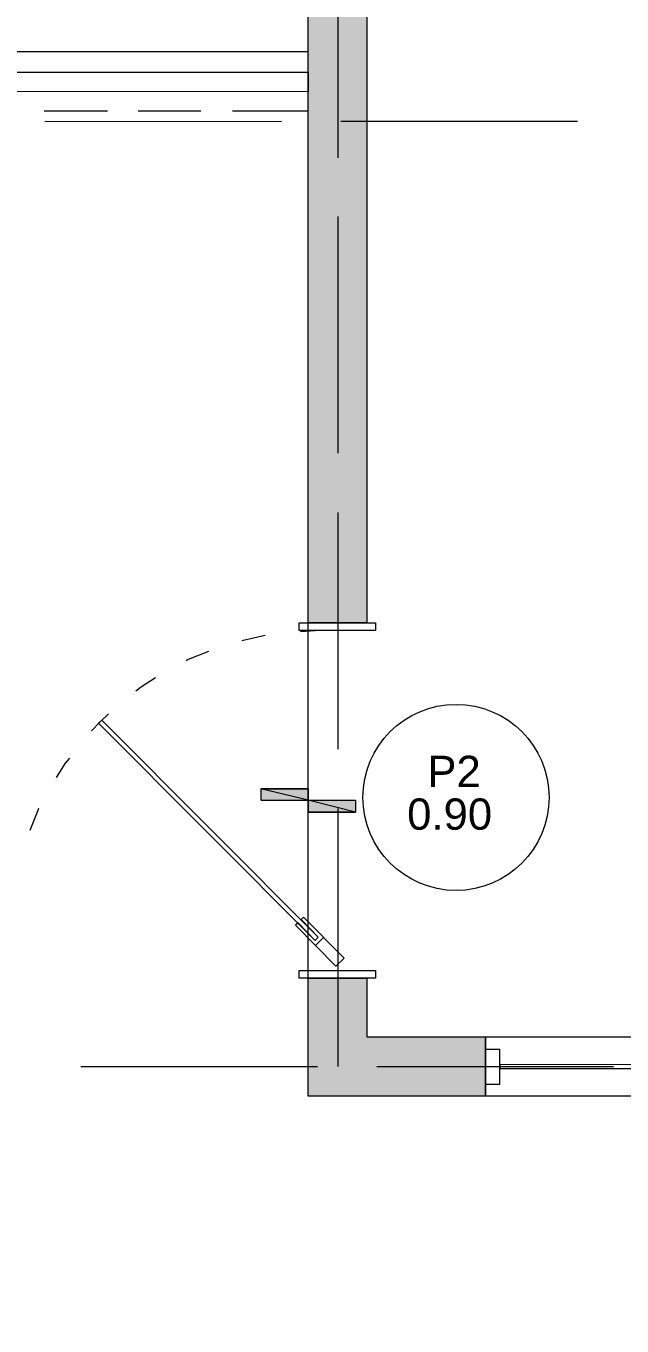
# Model space of a CAD drawing. Header units: metres. Extents: x 14 to 155, y 0 to 125.
# Drawn here: x 54.084 to 55.596, y 100.007 to 103.304 of the extents above; entities that cross this region are included whole.
import ezdxf

# ---------------------------------------------------------------- set-up
doc = ezdxf.new("R2010")
doc.units = ezdxf.units.M
doc.layers.add('PDF_Geometry', color=7, linetype='Continuous', true_color=0xc0c0c0)
doc.layers.add('PDF_Solid Fills', color=7, linetype='Continuous')
doc.layers.add('PDF_Text', color=255, linetype='Continuous')
doc.styles.add('PDF Arial', font='arial.ttf')

msp = doc.modelspace()

# ---------------------------------------------------------------- linework, layer by layer
at = {"layer": 'PDF_Geometry', "color": 0, "lineweight": 5}
for points in [[(54.9483, 104.6879), (54.9483, 104.1885), (58.946, 104.1887), (58.946, 104.0383), (54.9483, 104.0381), (54.9484, 101.7896), (54.7996, 101.7896), (54.7995, 104.6878)], [(54.9484, 100.8887), (54.9485, 100.7399), (55.2493, 100.7399), (55.2493, 100.5894), (54.7997, 100.5894), (54.7997, 100.8887)], [(55.2493, 100.7398), (57.2785, 100.7399), (57.2785, 100.5894), (55.2493, 100.5893)]]:
    msp.add_lwpolyline(points, close=True, dxfattribs=at)
at = {"layer": 'PDF_Geometry', "color": 0, "lineweight": 0}
for points in [[(54.8747, 103.5692), (54.8748, 102.9691)], [(54.2907, 103.0874), (54.1306, 103.0874)], [(54.5275, 103.0875), (54.3691, 103.0875)], [(54.7996, 103.0875), (54.6076, 103.0875)], [(54.1322, 103.0618), (54.7324, 103.0619)], [(54.8827, 103.0619), (55.4829, 103.0619)], [(54.8748, 102.8203), (54.8748, 102.2202)], [(54.8748, 102.0697), (54.8748, 101.4696)], [(54.6908, 101.7576), (54.6315, 101.7447)], [(54.83, 101.7704), (54.7804, 101.7672)], [(54.5468, 101.7176), (54.4956, 101.6968), (54.4908, 101.6936)], [(54.4123, 101.6504), (54.3771, 101.628), (54.3627, 101.6168)], [(54.2939, 101.5592), (54.2715, 101.5383), (54.2507, 101.5159)], [(54.1946, 101.4471), (54.1835, 101.4343), (54.1611, 101.3975)], [(54.1163, 101.3191), (54.1147, 101.3143), (54.0939, 101.2631)], [(54.8748, 101.3191), (54.8749, 100.6645)], [(54.8188, 100.9718), (54.8396, 100.9926)], [(54.2235, 100.6646), (54.8236, 100.6646)], [(54.9741, 100.6646), (55.5742, 100.6646)]]:
    msp.add_lwpolyline(points, dxfattribs=at)
at = {"layer": 'PDF_Geometry', "color": 0, "lineweight": 5}
for points in [[(54.7996, 103.2379), (52.0438, 103.2378), (52.044, 96.9869), (58.1734, 96.9871), (58.1733, 98.9875)], [(54.7997, 100.8887), (54.7996, 101.7896)]]:
    msp.add_lwpolyline(points, dxfattribs=at)
at = {"layer": 'PDF_Geometry', "color": 0, "lineweight": 0}
for points in [[(52.1941, 103.1867), (54.7995, 103.1868), (54.7995, 103.1372), (52.1942, 103.1371)], [(54.7772, 101.7896), (54.9708, 101.7896), (54.9708, 101.7704), (54.7772, 101.7704)], [(54.2763, 101.5431), (54.8253, 100.9926), (54.8173, 100.9847), (54.2683, 101.5352)], [(54.6795, 101.3399), (54.7996, 101.3399), (54.6795, 101.3687)], [(54.7996, 101.3399), (54.6795, 101.3687), (54.7995, 101.3687)], [(54.9197, 101.3095), (54.7996, 101.3095), (54.7996, 101.3688), (54.6796, 101.3688), (54.6796, 101.3399), (54.9196, 101.3399)], [(54.7996, 101.3095), (54.9197, 101.3095), (54.7996, 101.3399)], [(54.9197, 101.3095), (54.7996, 101.3399), (54.9196, 101.3399)], [(54.8701, 100.919), (54.8909, 100.9398), (54.7884, 101.0438), (54.782, 101.0374), (54.8253, 100.9926), (54.8173, 100.9847), (54.7741, 101.0295), (54.7677, 101.0231)], [(54.7773, 100.9079), (54.9709, 100.9079), (54.9709, 100.8887), (54.7773, 100.8887)], [(55.2862, 100.7078), (55.2493, 100.7078), (55.2493, 100.6198), (55.2862, 100.6198)], [(55.2862, 100.6598), (57.2418, 100.6599), (57.2418, 100.6695), (55.2862, 100.6694)]]:
    msp.add_lwpolyline(points, close=True, dxfattribs=at)
msp.add_circle((55.1749, 101.3472), 0.236, dxfattribs=at)
at = {"layer": 'PDF_Solid Fills', "color": 0, "transparency": 33554559}
for points in [[(54.9483, 104.0381), (54.7995, 104.0381), (54.9484, 101.7896)], [(54.7995, 104.0381), (54.9484, 101.7896), (54.7996, 101.7896)], [(54.6796, 101.3687), (54.7996, 101.3399), (54.7996, 101.3687)], [(54.6796, 101.3399), (54.7996, 101.3399), (54.6796, 101.3687)], [(54.7996, 101.3399), (54.9197, 101.3095), (54.9196, 101.3399)], [(54.7996, 101.3095), (54.9197, 101.3095), (54.7996, 101.3399)], [(54.9484, 100.8887), (54.7997, 100.8887), (54.9485, 100.7399)], [(54.7997, 100.8887), (54.9485, 100.7399), (54.7997, 100.7399)], [(55.2493, 100.7398), (54.7996, 100.7398), (55.2493, 100.5893)], [(54.7996, 100.7398), (55.2493, 100.5893), (54.7996, 100.5893)]]:
    msp.add_solid(points, dxfattribs=at)

# ---------------------------------------------------------------- texts
at = {"layer": 'PDF_Text', "color": 0, "char_height": 0.0793, "attachment_point": 7, "rotation": 0.0022, "style": 'PDF Arial'}
for s, insert in [('P2', (55.1021, 101.3736)), ('0.90', (55.0509, 101.2642))]:
    msp.add_mtext(s, dxfattribs=dict(at, insert=insert))

doc.saveas('drawing.dxf')
